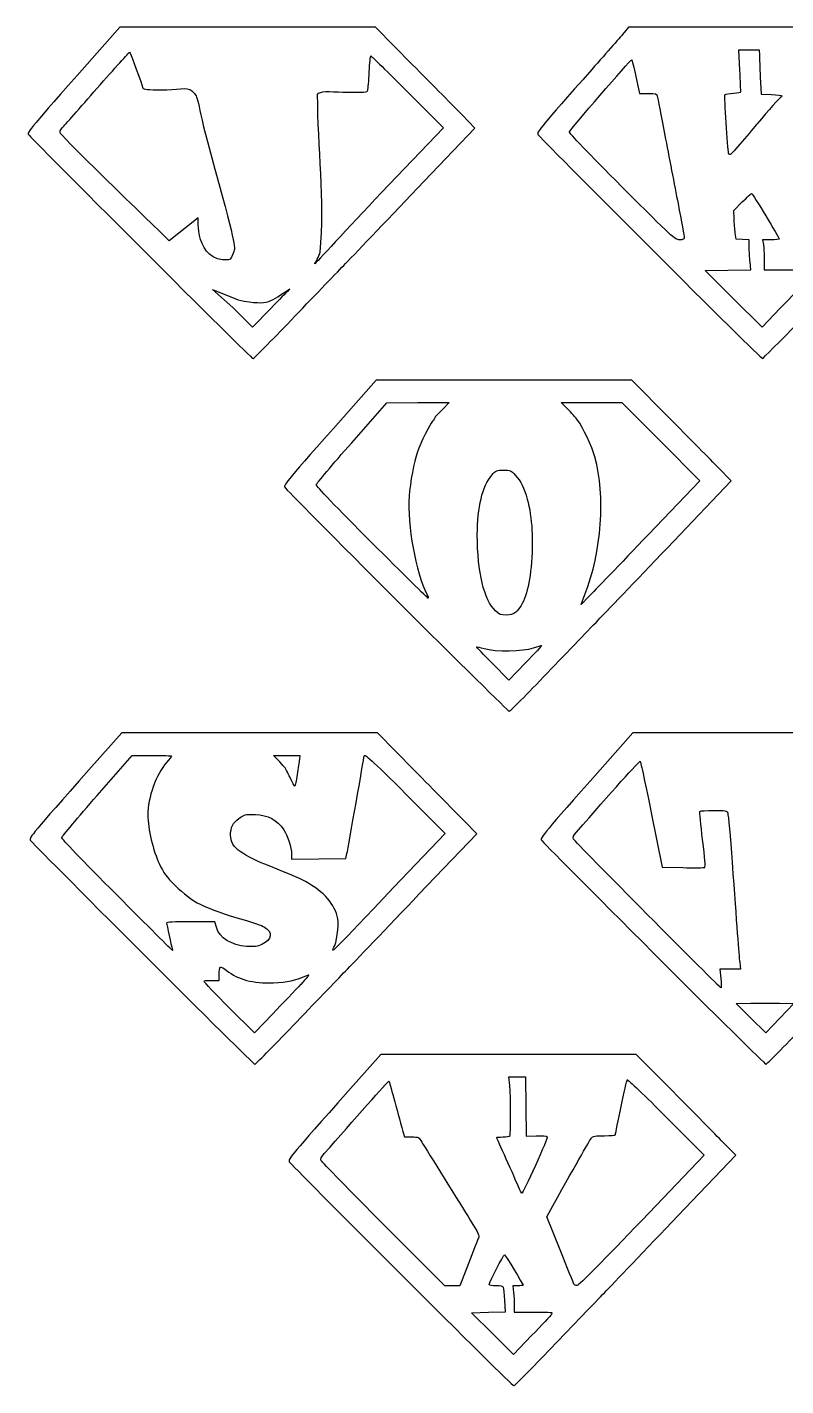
# Model space of a CAD drawing. Header units: centimetres. Extents: x -11.9 to 11.9, y -11.9 to 11.9.
# Drawn here: x -11.92 to -4.67, y -11.87 to 1.1 of the extents above; entities that cross this region are included whole.
import ezdxf

# ---------------------------------------------------------------- set-up
doc = ezdxf.new("R2010")
doc.units = ezdxf.units.CM
doc.header["$MEASUREMENT"] = 0
doc.layers.add('Layer 1', color=7, linetype='Continuous')

msp = doc.modelspace()

# ---------------------------------------------------------------- linework, layer by layer
at = {"layer": 'Layer 1'}
for points, knots in [([(-10.83245, -1.00203), (-11.41581, -0.41926), (-11.89814, 0.06663), (-11.9043, 0.07772), (-11.9043, 0.07772), (-11.91686, 0.10036), (-11.88389, 0.13984), (-11.34453, 0.74795), (-11.34453, 0.74795), (-11.34453, 0.74795), (-11.03031, 1.10222), (-11.03031, 1.10222), (-11.03031, 1.10222), (-11.03031, 1.10222), (-9.8098, 1.10222), (-9.8098, 1.10222), (-9.8098, 1.10222), (-9.8098, 1.10222), (-8.58929, 1.10222), (-8.58929, 1.10222), (-8.58929, 1.10222), (-8.58929, 1.10222), (-8.23815, 0.74703), (-8.23815, 0.74703), (-8.23815, 0.74703), (-8.04502, 0.55168), (-7.83135, 0.33498), (-7.76333, 0.26548), (-7.76333, 0.26548), (-7.76333, 0.26548), (-7.63965, 0.13911), (-7.63965, 0.13911), (-7.63965, 0.13911), (-7.63965, 0.13911), (-8.1916, -0.43893), (-8.1916, -0.43893), (-8.1916, -0.43893), (-8.49517, -0.75685), (-8.81117, -1.08694), (-8.89383, -1.17247), (-8.89383, -1.17247), (-8.97648, -1.258), (-9.20244, -1.49305), (-9.39596, -1.6948), (-9.39596, -1.6948), (-9.58947, -1.89656), (-9.75321, -2.06163), (-9.75981, -2.06163), (-9.75981, -2.06163), (-9.76641, -2.06163), (-10.24911, -1.58482), (-10.83247, -1.00204), (-10.83247, -1.00204), (-10.83247, -1.00204), (-10.83245, -1.00203), (-10.83245, -1.00203)], [0, 0, 0, 0, 0.06666667, 0.06666667, 0.06666667, 0.06666667, 0.13333333, 0.13333333, 0.13333333, 0.13333333, 0.2, 0.2, 0.2, 0.2, 0.26666667, 0.26666667, 0.26666667, 0.26666667, 0.33333333, 0.33333333, 0.33333333, 0.33333333, 0.4, 0.4, 0.4, 0.4, 0.46666667, 0.46666667, 0.46666667, 0.46666667, 0.53333333, 0.53333333, 0.53333333, 0.53333333, 0.6, 0.6, 0.6, 0.6, 0.66666667, 0.66666667, 0.66666667, 0.66666667, 0.73333333, 0.73333333, 0.73333333, 0.73333333, 0.8, 0.8, 0.8, 0.8, 0.86666667, 0.86666667, 0.86666667, 0.86666667, 1, 1, 1, 1]), ([(-5.96725, -1.00202), (-6.55061, -0.41925), (-7.03294, 0.06664), (-7.0391, 0.07773), (-7.0391, 0.07773), (-7.05149, 0.10005), (-7.01382, 0.1454), (-6.52455, 0.69732), (-6.52455, 0.69732), (-6.3766, 0.86421), (-6.23691, 1.02349), (-6.21414, 1.05128), (-6.21414, 1.05128), (-6.21414, 1.05128), (-6.17272, 1.1018), (-6.17272, 1.1018), (-6.17272, 1.1018), (-6.17272, 1.1018), (-4.9484, 1.10206), (-4.9484, 1.10206), (-4.9484, 1.10206), (-4.9484, 1.10206), (-3.72408, 1.10232), (-3.72408, 1.10232), (-3.72408, 1.10232), (-3.72408, 1.10232), (-3.37294, 0.74713), (-3.37294, 0.74713), (-3.37294, 0.74713), (-3.17981, 0.55178), (-2.96619, 0.33513), (-2.89823, 0.26569), (-2.89823, 0.26569), (-2.89823, 0.26569), (-2.77466, 0.13943), (-2.77466, 0.13943), (-2.77466, 0.13943), (-2.77466, 0.13943), (-3.39135, -0.50438), (-3.39135, -0.50438), (-3.39135, -0.50438), (-3.62123, -0.76848), (-3.88684, -1.02046), (-4.12343, -1.26844), (-4.12343, -1.26844), (-4.24652, -1.40597), (-4.884, -2.06152), (-4.89465, -2.06152), (-4.89465, -2.06152), (-4.90122, -2.06152), (-5.38389, -1.58471), (-5.96725, -1.00193), (-5.96725, -1.00193), (-5.96725, -1.00193), (-5.96725, -1.00202), (-5.96725, -1.00202)], [0, 0, 0, 0, 0.06666667, 0.06666667, 0.06666667, 0.06666667, 0.13333333, 0.13333333, 0.13333333, 0.13333333, 0.2, 0.2, 0.2, 0.2, 0.26666667, 0.26666667, 0.26666667, 0.26666667, 0.33333333, 0.33333333, 0.33333333, 0.33333333, 0.4, 0.4, 0.4, 0.4, 0.46666667, 0.46666667, 0.46666667, 0.46666667, 0.53333333, 0.53333333, 0.53333333, 0.53333333, 0.6, 0.6, 0.6, 0.6, 0.66666667, 0.66666667, 0.66666667, 0.66666667, 0.73333333, 0.73333333, 0.73333333, 0.73333333, 0.8, 0.8, 0.8, 0.8, 0.86666667, 0.86666667, 0.86666667, 0.86666667, 1, 1, 1, 1]), ([(-10.28392, -0.71657), (-10.28392, -0.71657), (-10.31668, -1.1395), (-9.99324, -1.12042), (-9.99324, -1.12042), (-9.97286, -1.11923), (-9.95553, -1.0761), (-9.94592, -1.0489), (-9.94592, -1.0489), (-9.92589, -0.99219), (-9.92371, -0.9817), (-10.16646, -0.09765), (-10.16646, -0.09765), (-10.31536, 0.44462), (-10.26627, 0.41915), (-10.34279, 0.4942), (-10.34279, 0.4942), (-10.38948, 0.54), (-10.48913, 0.50043), (-10.63534, 0.50267), (-10.63534, 0.50267), (-10.75919, 0.50458), (-10.80722, 0.50936), (-10.81085, 0.5202), (-10.81085, 0.5202), (-10.86692, 0.68728), (-10.93222, 0.86318), (-10.93821, 0.8633), (-10.93821, 0.8633), (-10.94248, 0.8633), (-11.0817, 0.70899), (-11.2476, 0.5202), (-11.2476, 0.5202), (-11.4135, 0.33141), (-11.56266, 0.16231), (-11.57907, 0.14441), (-11.57907, 0.14441), (-11.60212, 0.11927), (-11.60642, 0.10641), (-11.598, 0.08789), (-11.598, 0.08789), (-11.58158, 0.05178), (-10.55918, -0.93807), (-10.55941, -0.93758), (-10.55941, -0.93758), (-10.55941, -0.93758), (-10.28391, -0.71657), (-10.28391, -0.71657), (-10.28391, -0.71657), (-10.28391, -0.71657), (-10.28392, -0.71657), (-10.28392, -0.71657)], [0, 0, 0, 0, 0.07142857, 0.07142857, 0.07142857, 0.07142857, 0.14285714, 0.14285714, 0.14285714, 0.14285714, 0.21428571, 0.21428571, 0.21428571, 0.21428571, 0.28571429, 0.28571429, 0.28571429, 0.28571429, 0.35714286, 0.35714286, 0.35714286, 0.35714286, 0.42857143, 0.42857143, 0.42857143, 0.42857143, 0.5, 0.5, 0.5, 0.5, 0.57142857, 0.57142857, 0.57142857, 0.57142857, 0.64285714, 0.64285714, 0.64285714, 0.64285714, 0.71428571, 0.71428571, 0.71428571, 0.71428571, 0.78571429, 0.78571429, 0.78571429, 0.78571429, 0.85714286, 0.85714286, 0.85714286, 0.85714286, 1, 1, 1, 1]), ([(-8.5311, -0.47671), (-8.5311, -0.47671), (-7.93998, 0.14114), (-7.93998, 0.14114), (-7.93998, 0.14114), (-7.93998, 0.14114), (-8.28302, 0.48439), (-8.28302, 0.48439), (-8.28302, 0.48439), (-8.4717, 0.67318), (-8.62949, 0.82764), (-8.63366, 0.82764), (-8.63366, 0.82764), (-8.63784, 0.82764), (-8.64494, 0.75914), (-8.64945, 0.67542), (-8.64945, 0.67542), (-8.65396, 0.5917), (-8.66048, 0.51334), (-8.66395, 0.50129), (-8.66395, 0.50129), (-8.66984, 0.48083), (-8.68552, 0.47964), (-8.90099, 0.48334), (-8.90099, 0.48334), (-9.02789, 0.48551), (-9.12771, 0.50053), (-9.14252, 0.458), (-9.14252, 0.458), (-9.14128, -0.04647), (-9.07292, -0.54835), (-9.11754, -1.04669), (-9.11754, -1.04669), (-9.12569, -1.07723), (-9.1729, -1.15745), (-9.17067, -1.15745), (-9.17067, -1.15745), (-9.16844, -1.15745), (-8.8562, -0.8165), (-8.53109, -0.47669), (-8.53109, -0.47669), (-8.53109, -0.47669), (-8.5311, -0.47671), (-8.5311, -0.47671)], [0, 0, 0, 0, 0.08333333, 0.08333333, 0.08333333, 0.08333333, 0.16666667, 0.16666667, 0.16666667, 0.16666667, 0.25, 0.25, 0.25, 0.25, 0.33333333, 0.33333333, 0.33333333, 0.33333333, 0.41666667, 0.41666667, 0.41666667, 0.41666667, 0.5, 0.5, 0.5, 0.5, 0.58333333, 0.58333333, 0.58333333, 0.58333333, 0.66666667, 0.66666667, 0.66666667, 0.66666667, 0.75, 0.75, 0.75, 0.75, 0.83333333, 0.83333333, 0.83333333, 0.83333333, 1, 1, 1, 1]), ([(-5.64142, -0.90776), (-5.64142, -0.89696), (-5.66801, -0.75056), (-5.70051, -0.58242), (-5.70051, -0.58242), (-5.73301, -0.41429), (-5.78949, -0.12092), (-5.82602, 0.06951), (-5.82602, 0.06951), (-5.86255, 0.25994), (-5.89516, 0.42783), (-5.89849, 0.4426), (-5.89849, 0.4426), (-5.90404, 0.46726), (-5.91125, 0.46946), (-5.9864, 0.46946), (-5.9864, 0.46946), (-5.9864, 0.46946), (-6.06827, 0.46946), (-6.06827, 0.46946), (-6.06827, 0.46946), (-6.06827, 0.46946), (-6.10258, 0.63063), (-6.10258, 0.63063), (-6.10258, 0.63063), (-6.12145, 0.71928), (-6.13958, 0.79145), (-6.14286, 0.79102), (-6.14286, 0.79102), (-6.15587, 0.78933), (-6.73411, 0.12127), (-6.73799, 0.10347), (-6.73799, 0.10347), (-6.74063, 0.09135), (-6.55845, -0.09944), (-6.23674, -0.42149), (-6.23674, -0.42149), (-5.74968, -0.90905), (-5.72971, -0.92741), (-5.68638, -0.92741), (-5.68638, -0.92741), (-5.65261, -0.92741), (-5.64142, -0.92252), (-5.64142, -0.90777), (-5.64142, -0.90777), (-5.64142, -0.90777), (-5.64142, -0.90776), (-5.64142, -0.90776)], [0, 0, 0, 0, 0.07692308, 0.07692308, 0.07692308, 0.07692308, 0.15384615, 0.15384615, 0.15384615, 0.15384615, 0.23076923, 0.23076923, 0.23076923, 0.23076923, 0.30769231, 0.30769231, 0.30769231, 0.30769231, 0.38461538, 0.38461538, 0.38461538, 0.38461538, 0.46153846, 0.46153846, 0.46153846, 0.46153846, 0.53846154, 0.53846154, 0.53846154, 0.53846154, 0.61538462, 0.61538462, 0.61538462, 0.61538462, 0.69230769, 0.69230769, 0.69230769, 0.69230769, 0.76923077, 0.76923077, 0.76923077, 0.76923077, 0.84615385, 0.84615385, 0.84615385, 0.84615385, 1, 1, 1, 1]), ([(-5.08703, 0.01129), (-5.02836, 0.08015), (-4.96389, 0.15606), (-4.94376, 0.17999), (-4.94376, 0.17999), (-4.83426, 0.31014), (-4.72956, 0.42816), (-4.72049, 0.43166), (-4.72049, 0.43166), (-4.71481, 0.43386), (-4.71017, 0.44035), (-4.71017, 0.4461), (-4.71017, 0.4461), (-4.71017, 0.45185), (-4.75449, 0.45812), (-4.80867, 0.46003), (-4.80867, 0.46003), (-4.80867, 0.46003), (-4.90717, 0.4635), (-4.90717, 0.4635), (-4.90717, 0.4635), (-4.90717, 0.4635), (-4.91471, 0.62468), (-4.91471, 0.62468), (-4.91471, 0.62468), (-4.91886, 0.71333), (-4.92289, 0.80869), (-4.92366, 0.8366), (-4.92366, 0.8366), (-4.92366, 0.8366), (-4.92507, 0.88734), (-4.92507, 0.88734), (-4.92507, 0.88734), (-4.92507, 0.88734), (-5.02194, 0.88734), (-5.02194, 0.88734), (-5.02194, 0.88734), (-5.02194, 0.88734), (-5.11881, 0.88734), (-5.11881, 0.88734), (-5.11881, 0.88734), (-5.11881, 0.88734), (-5.11022, 0.69333), (-5.11022, 0.69333), (-5.11022, 0.69333), (-5.1055, 0.58662), (-5.10086, 0.49395), (-5.09991, 0.48738), (-5.09991, 0.48738), (-5.09896, 0.48081), (-5.13042, 0.4738), (-5.16982, 0.4718), (-5.16982, 0.4718), (-5.20922, 0.46979), (-5.24594, 0.4637), (-5.25142, 0.45825), (-5.25142, 0.45825), (-5.26016, 0.44957), (-5.22852, -0.0617), (-5.21684, -0.10062), (-5.21684, -0.10062), (-5.21438, -0.10883), (-5.20816, -0.11517), (-5.20303, -0.11472), (-5.20303, -0.11472), (-5.1979, -0.11427), (-5.1457, -0.05756), (-5.08703, 0.0113), (-5.08703, 0.0113), (-5.08703, 0.0113), (-5.08703, 0.01129), (-5.08703, 0.01129)], [0, 0, 0, 0, 0.05263158, 0.05263158, 0.05263158, 0.05263158, 0.10526316, 0.10526316, 0.10526316, 0.10526316, 0.15789474, 0.15789474, 0.15789474, 0.15789474, 0.21052632, 0.21052632, 0.21052632, 0.21052632, 0.26315789, 0.26315789, 0.26315789, 0.26315789, 0.31578947, 0.31578947, 0.31578947, 0.31578947, 0.36842105, 0.36842105, 0.36842105, 0.36842105, 0.42105263, 0.42105263, 0.42105263, 0.42105263, 0.47368421, 0.47368421, 0.47368421, 0.47368421, 0.52631579, 0.52631579, 0.52631579, 0.52631579, 0.57894737, 0.57894737, 0.57894737, 0.57894737, 0.63157895, 0.63157895, 0.63157895, 0.63157895, 0.68421053, 0.68421053, 0.68421053, 0.68421053, 0.73684211, 0.73684211, 0.73684211, 0.73684211, 0.78947368, 0.78947368, 0.78947368, 0.78947368, 0.84210526, 0.84210526, 0.84210526, 0.84210526, 0.89473684, 0.89473684, 0.89473684, 0.89473684, 1, 1, 1, 1]), ([(-4.4605, -1.30647), (-4.4605, -1.30647), (-4.37174, -1.21394), (-4.37174, -1.21394), (-4.37174, -1.21394), (-4.37174, -1.21394), (-4.62453, -1.21394), (-4.62453, -1.21394), (-4.62453, -1.21394), (-4.62453, -1.21394), (-4.87732, -1.21394), (-4.87732, -1.21394), (-4.87732, -1.21394), (-4.87732, -1.21394), (-4.87745, -1.11544), (-4.87745, -1.11544), (-4.87745, -1.11544), (-4.87753, -1.06127), (-4.88091, -0.9968), (-4.88498, -0.97217), (-4.88498, -0.97217), (-4.88498, -0.97217), (-4.89238, -0.9274), (-4.89238, -0.9274), (-4.89238, -0.9274), (-4.89238, -0.9274), (-4.81321, -0.9274), (-4.81321, -0.9274), (-4.81321, -0.9274), (-4.76967, -0.9274), (-4.73404, -0.92424), (-4.73404, -0.92039), (-4.73404, -0.92039), (-4.73404, -0.90818), (-4.99029, -0.48566), (-4.99769, -0.48566), (-4.99769, -0.48566), (-5.00158, -0.48566), (-5.04158, -0.52192), (-5.08658, -0.56625), (-5.08658, -0.56625), (-5.08658, -0.56625), (-5.1684, -0.64684), (-5.1684, -0.64684), (-5.1684, -0.64684), (-5.1684, -0.64684), (-5.1654, -0.72553), (-5.1654, -0.72553), (-5.1654, -0.72553), (-5.16375, -0.76881), (-5.15865, -0.8306), (-5.15407, -0.86283), (-5.15407, -0.86283), (-5.15407, -0.86283), (-5.14574, -0.92144), (-5.14574, -0.92144), (-5.14574, -0.92144), (-5.14574, -0.92144), (-5.08316, -0.92505), (-5.08316, -0.92505), (-5.08316, -0.92505), (-5.08316, -0.92505), (-5.02058, -0.92866), (-5.02058, -0.92866), (-5.02058, -0.92866), (-5.02058, -0.92866), (-5.02058, -0.99792), (-5.02058, -0.99792), (-5.02058, -0.99792), (-5.02058, -1.03601), (-5.01714, -1.10008), (-5.01294, -1.14029), (-5.01294, -1.14029), (-5.01294, -1.14029), (-5.0053, -1.2134), (-5.0053, -1.2134), (-5.0053, -1.2134), (-5.0053, -1.2134), (-5.22385, -1.21666), (-5.22385, -1.21666), (-5.22385, -1.21666), (-5.22385, -1.21666), (-5.4424, -1.21992), (-5.4424, -1.21992), (-5.4424, -1.21992), (-5.4424, -1.21992), (-5.17014, -1.49095), (-5.17014, -1.49095), (-5.17014, -1.49095), (-5.17014, -1.49095), (-4.89788, -1.76198), (-4.89788, -1.76198), (-4.89788, -1.76198), (-4.89788, -1.76198), (-4.72357, -1.58049), (-4.72357, -1.58049), (-4.72357, -1.58049), (-4.6277, -1.48067), (-4.50932, -1.35736), (-4.4605, -1.30647)], [0, 0, 0, 0, 0.03846154, 0.03846154, 0.03846154, 0.03846154, 0.07692308, 0.07692308, 0.07692308, 0.07692308, 0.11538462, 0.11538462, 0.11538462, 0.11538462, 0.15384615, 0.15384615, 0.15384615, 0.15384615, 0.19230769, 0.19230769, 0.19230769, 0.19230769, 0.23076923, 0.23076923, 0.23076923, 0.23076923, 0.26923077, 0.26923077, 0.26923077, 0.26923077, 0.30769231, 0.30769231, 0.30769231, 0.30769231, 0.34615385, 0.34615385, 0.34615385, 0.34615385, 0.38461538, 0.38461538, 0.38461538, 0.38461538, 0.42307692, 0.42307692, 0.42307692, 0.42307692, 0.46153846, 0.46153846, 0.46153846, 0.46153846, 0.5, 0.5, 0.5, 0.5, 0.53846154, 0.53846154, 0.53846154, 0.53846154, 0.57692308, 0.57692308, 0.57692308, 0.57692308, 0.61538462, 0.61538462, 0.61538462, 0.61538462, 0.65384615, 0.65384615, 0.65384615, 0.65384615, 0.69230769, 0.69230769, 0.69230769, 0.69230769, 0.73076923, 0.73076923, 0.73076923, 0.73076923, 0.76923077, 0.76923077, 0.76923077, 0.76923077, 0.80769231, 0.80769231, 0.80769231, 0.80769231, 0.84615385, 0.84615385, 0.84615385, 0.84615385, 0.88461538, 0.88461538, 0.88461538, 0.88461538, 0.92307692, 0.92307692, 0.92307692, 0.92307692, 1, 1, 1, 1]), ([(-9.41908, -1.40649), (-9.41908, -1.40649), (-9.40668, -1.39567), (-9.40668, -1.39567), (-9.40668, -1.39567), (-9.60455, -1.51341), (-9.58568, -1.56332), (-9.90024, -1.50183), (-9.90024, -1.50183), (-9.90024, -1.50183), (-10.1463, -1.40187), (-10.1463, -1.40187), (-10.1463, -1.40187), (-10.1463, -1.40187), (-9.95105, -1.57458), (-9.95105, -1.57458), (-9.95105, -1.57458), (-9.95105, -1.57458), (-9.7632, -1.7621), (-9.7632, -1.7621), (-9.7632, -1.7621), (-9.7632, -1.7621), (-9.59416, -1.58652), (-9.59416, -1.58652), (-9.59416, -1.58652), (-9.50119, -1.48996), (-9.45048, -1.44053), (-9.4191, -1.4065), (-9.4191, -1.4065), (-9.4191, -1.4065), (-9.41908, -1.40649), (-9.41908, -1.40649)], [0, 0, 0, 0, 0.11111111, 0.11111111, 0.11111111, 0.11111111, 0.22222222, 0.22222222, 0.22222222, 0.22222222, 0.33333333, 0.33333333, 0.33333333, 0.33333333, 0.44444444, 0.44444444, 0.44444444, 0.44444444, 0.55555556, 0.55555556, 0.55555556, 0.55555556, 0.66666667, 0.66666667, 0.66666667, 0.66666667, 0.77777778, 0.77777778, 0.77777778, 0.77777778, 1, 1, 1, 1]), ([(-8.38495, -4.37053), (-8.96831, -3.78776), (-9.45064, -3.30187), (-9.4568, -3.29078), (-9.4568, -3.29078), (-9.46936, -3.26814), (-9.43639, -3.22866), (-8.89703, -2.62055), (-8.89703, -2.62055), (-8.89703, -2.62055), (-8.58281, -2.26628), (-8.58281, -2.26628), (-8.58281, -2.26628), (-8.58281, -2.26628), (-7.3623, -2.26628), (-7.3623, -2.26628), (-7.3623, -2.26628), (-7.3623, -2.26628), (-6.14179, -2.26628), (-6.14179, -2.26628), (-6.14179, -2.26628), (-6.14179, -2.26628), (-5.79065, -2.62147), (-5.79065, -2.62147), (-5.79065, -2.62147), (-5.59752, -2.81682), (-5.38385, -3.03352), (-5.31583, -3.10302), (-5.31583, -3.10302), (-5.31583, -3.10302), (-5.19215, -3.22939), (-5.19215, -3.22939), (-5.19215, -3.22939), (-5.19215, -3.22939), (-5.7441, -3.80743), (-5.7441, -3.80743), (-5.7441, -3.80743), (-6.04767, -4.12535), (-6.36367, -4.45544), (-6.44633, -4.54097), (-6.44633, -4.54097), (-6.52898, -4.6265), (-6.75494, -4.86155), (-6.94846, -5.0633), (-6.94846, -5.0633), (-7.14197, -5.26506), (-7.30571, -5.43013), (-7.31231, -5.43013), (-7.31231, -5.43013), (-7.31891, -5.43013), (-7.80161, -4.95331), (-8.38497, -4.37054), (-8.38497, -4.37054), (-8.38497, -4.37054), (-8.38495, -4.37053), (-8.38495, -4.37053)], [0, 0, 0, 0, 0.06666667, 0.06666667, 0.06666667, 0.06666667, 0.13333333, 0.13333333, 0.13333333, 0.13333333, 0.2, 0.2, 0.2, 0.2, 0.26666667, 0.26666667, 0.26666667, 0.26666667, 0.33333333, 0.33333333, 0.33333333, 0.33333333, 0.4, 0.4, 0.4, 0.4, 0.46666667, 0.46666667, 0.46666667, 0.46666667, 0.53333333, 0.53333333, 0.53333333, 0.53333333, 0.6, 0.6, 0.6, 0.6, 0.66666667, 0.66666667, 0.66666667, 0.66666667, 0.73333333, 0.73333333, 0.73333333, 0.73333333, 0.8, 0.8, 0.8, 0.8, 0.86666667, 0.86666667, 0.86666667, 0.86666667, 1, 1, 1, 1]), ([(-8.09871, -4.31195), (-8.20563, -4.10423), (-8.28808, -3.65015), (-8.26855, -3.37661), (-8.26855, -3.37661), (-8.25869, -3.23846), (-8.22341, -3.04942), (-8.18946, -2.95277), (-8.18946, -2.95277), (-8.15775, -2.8625), (-8.0722, -2.68987), (-8.04439, -2.66001), (-8.04439, -2.66001), (-8.0328, -2.64756), (-8.02331, -2.63223), (-8.02331, -2.62594), (-8.02331, -2.62594), (-8.02331, -2.61965), (-8.01928, -2.61259), (-8.01436, -2.61027), (-8.01436, -2.61027), (-8.00944, -2.60794), (-7.97874, -2.57795), (-7.94616, -2.54361), (-7.94616, -2.54361), (-7.94616, -2.54361), (-7.88691, -2.48118), (-7.88691, -2.48118), (-7.88691, -2.48118), (-7.88691, -2.48118), (-8.18494, -2.48205), (-8.18494, -2.48205), (-8.18494, -2.48205), (-8.18494, -2.48205), (-8.48297, -2.48292), (-8.48297, -2.48292), (-8.48297, -2.48292), (-8.48297, -2.48292), (-8.81726, -2.8645), (-8.81726, -2.8645), (-8.81726, -2.8645), (-9.00112, -3.07437), (-9.15342, -3.25465), (-9.1557, -3.26511), (-9.1557, -3.26511), (-9.15834, -3.27723), (-8.96564, -3.47853), (-8.625, -3.81948), (-8.625, -3.81948), (-8.33083, -4.11392), (-8.08815, -4.35282), (-8.0857, -4.35037), (-8.0857, -4.35037), (-8.08325, -4.34791), (-8.08911, -4.33064), (-8.09872, -4.31198), (-8.09872, -4.31198), (-8.09872, -4.31198), (-8.09871, -4.31195), (-8.09871, -4.31195)], [0, 0, 0, 0, 0.0625, 0.0625, 0.0625, 0.0625, 0.125, 0.125, 0.125, 0.125, 0.1875, 0.1875, 0.1875, 0.1875, 0.25, 0.25, 0.25, 0.25, 0.3125, 0.3125, 0.3125, 0.3125, 0.375, 0.375, 0.375, 0.375, 0.4375, 0.4375, 0.4375, 0.4375, 0.5, 0.5, 0.5, 0.5, 0.5625, 0.5625, 0.5625, 0.5625, 0.625, 0.625, 0.625, 0.625, 0.6875, 0.6875, 0.6875, 0.6875, 0.75, 0.75, 0.75, 0.75, 0.8125, 0.8125, 0.8125, 0.8125, 0.875, 0.875, 0.875, 0.875, 1, 1, 1, 1]), ([(-5.98274, -3.74075), (-5.98274, -3.74075), (-5.49278, -3.22737), (-5.49278, -3.22737), (-5.49278, -3.22737), (-5.49278, -3.22737), (-5.86553, -2.85428), (-5.86553, -2.85428), (-5.86553, -2.85428), (-5.86553, -2.85428), (-6.23828, -2.48119), (-6.23828, -2.48119), (-6.23828, -2.48119), (-6.23828, -2.48119), (-6.52762, -2.48119), (-6.52762, -2.48119), (-6.52762, -2.48119), (-6.52762, -2.48119), (-6.81696, -2.48119), (-6.81696, -2.48119), (-6.81696, -2.48119), (-6.81696, -2.48119), (-6.75393, -2.54387), (-6.75393, -2.54387), (-6.75393, -2.54387), (-6.71926, -2.57835), (-6.67675, -2.6254), (-6.65946, -2.64843), (-6.65946, -2.64843), (-6.60917, -2.71543), (-6.52094, -2.90365), (-6.4943, -3.00077), (-6.4943, -3.00077), (-6.39111, -3.37689), (-6.42915, -3.90183), (-6.58952, -4.31484), (-6.58952, -4.31484), (-6.58952, -4.31484), (-6.62592, -4.40859), (-6.62592, -4.40859), (-6.62592, -4.40859), (-6.62592, -4.40859), (-6.54932, -4.33136), (-6.54932, -4.33136), (-6.54932, -4.33136), (-6.50719, -4.28888), (-6.25223, -4.02311), (-5.98275, -3.74075), (-5.98275, -3.74075), (-5.98275, -3.74075), (-5.98274, -3.74075), (-5.98274, -3.74075)], [0, 0, 0, 0, 0.07142857, 0.07142857, 0.07142857, 0.07142857, 0.14285714, 0.14285714, 0.14285714, 0.14285714, 0.21428571, 0.21428571, 0.21428571, 0.21428571, 0.28571429, 0.28571429, 0.28571429, 0.28571429, 0.35714286, 0.35714286, 0.35714286, 0.35714286, 0.42857143, 0.42857143, 0.42857143, 0.42857143, 0.5, 0.5, 0.5, 0.5, 0.57142857, 0.57142857, 0.57142857, 0.57142857, 0.64285714, 0.64285714, 0.64285714, 0.64285714, 0.71428571, 0.71428571, 0.71428571, 0.71428571, 0.78571429, 0.78571429, 0.78571429, 0.78571429, 0.85714286, 0.85714286, 0.85714286, 0.85714286, 1, 1, 1, 1]), ([(-7.25065, -4.48198), (-7.17562, -4.41885), (-7.12592, -4.27249), (-7.10465, -4.05207), (-7.10465, -4.05207), (-7.08045, -3.80125), (-7.09269, -3.57916), (-7.14045, -3.40259), (-7.14045, -3.40259), (-7.16962, -3.29476), (-7.19982, -3.23434), (-7.25514, -3.1731), (-7.25514, -3.1731), (-7.2955, -3.12842), (-7.30153, -3.12588), (-7.36711, -3.12588), (-7.36711, -3.12588), (-7.4335, -3.12588), (-7.43819, -3.12794), (-7.47837, -3.17489), (-7.47837, -3.17489), (-7.56948, -3.28133), (-7.61743, -3.47825), (-7.61727, -3.74529), (-7.61727, -3.74529), (-7.61706, -4.10272), (-7.55386, -4.36642), (-7.44346, -4.47054), (-7.44346, -4.47054), (-7.40706, -4.50487), (-7.39222, -4.51081), (-7.34283, -4.51081), (-7.34283, -4.51081), (-7.299, -4.51081), (-7.27656, -4.50379), (-7.25063, -4.48198), (-7.25063, -4.48198), (-7.25063, -4.48198), (-7.25065, -4.48198), (-7.25065, -4.48198)], [0, 0, 0, 0, 0.09090909, 0.09090909, 0.09090909, 0.09090909, 0.18181818, 0.18181818, 0.18181818, 0.18181818, 0.27272727, 0.27272727, 0.27272727, 0.27272727, 0.36363636, 0.36363636, 0.36363636, 0.36363636, 0.45454545, 0.45454545, 0.45454545, 0.45454545, 0.54545455, 0.54545455, 0.54545455, 0.54545455, 0.63636364, 0.63636364, 0.63636364, 0.63636364, 0.72727273, 0.72727273, 0.72727273, 0.72727273, 0.81818182, 0.81818182, 0.81818182, 0.81818182, 1, 1, 1, 1]), ([(-7.00135, -4.80082), (-7.00256, -4.79944), (-7.03823, -4.8098), (-7.08063, -4.82383), (-7.08063, -4.82383), (-7.18277, -4.85764), (-7.44225, -4.86126), (-7.5512, -4.8304), (-7.5512, -4.8304), (-7.59032, -4.81932), (-7.62372, -4.81165), (-7.62542, -4.81335), (-7.62542, -4.81335), (-7.62712, -4.81504), (-7.55808, -4.88716), (-7.47198, -4.97359), (-7.47198, -4.97359), (-7.47198, -4.97359), (-7.31545, -5.13073), (-7.31545, -5.13073), (-7.31545, -5.13073), (-7.31545, -5.13073), (-7.1573, -4.96702), (-7.1573, -4.96702), (-7.1573, -4.96702), (-7.07032, -4.87698), (-7.00014, -4.80219), (-7.00134, -4.80081), (-7.00134, -4.80081), (-7.00134, -4.80081), (-7.00135, -4.80082), (-7.00135, -4.80082)], [0, 0, 0, 0, 0.11111111, 0.11111111, 0.11111111, 0.11111111, 0.22222222, 0.22222222, 0.22222222, 0.22222222, 0.33333333, 0.33333333, 0.33333333, 0.33333333, 0.44444444, 0.44444444, 0.44444444, 0.44444444, 0.55555556, 0.55555556, 0.55555556, 0.55555556, 0.66666667, 0.66666667, 0.66666667, 0.66666667, 0.77777778, 0.77777778, 0.77777778, 0.77777778, 1, 1, 1, 1]), ([(-10.81539, -7.73905), (-11.39875, -7.15628), (-11.88108, -6.67039), (-11.88724, -6.6593), (-11.88724, -6.6593), (-11.8998, -6.63666), (-11.86683, -6.59718), (-11.32747, -5.98907), (-11.32747, -5.98907), (-11.32747, -5.98907), (-11.01325, -5.6348), (-11.01325, -5.6348), (-11.01325, -5.6348), (-11.01325, -5.6348), (-9.79274, -5.6348), (-9.79274, -5.6348), (-9.79274, -5.6348), (-9.79274, -5.6348), (-8.57223, -5.6348), (-8.57223, -5.6348), (-8.57223, -5.6348), (-8.57223, -5.6348), (-8.22109, -5.98999), (-8.22109, -5.98999), (-8.22109, -5.98999), (-8.02796, -6.18534), (-7.81429, -6.40204), (-7.74627, -6.47154), (-7.74627, -6.47154), (-7.74627, -6.47154), (-7.62259, -6.59791), (-7.62259, -6.59791), (-7.62259, -6.59791), (-7.62259, -6.59791), (-8.17454, -7.17595), (-8.17454, -7.17595), (-8.17454, -7.17595), (-8.47811, -7.49387), (-8.79411, -7.82396), (-8.87677, -7.90949), (-8.87677, -7.90949), (-8.95943, -7.99502), (-9.18538, -8.23007), (-9.3789, -8.43182), (-9.3789, -8.43182), (-9.57241, -8.63358), (-9.73615, -8.79865), (-9.74275, -8.79865), (-9.74275, -8.79865), (-9.74935, -8.79865), (-10.23205, -8.32184), (-10.81541, -7.73906), (-10.81541, -7.73906), (-10.81541, -7.73906), (-10.81539, -7.73905), (-10.81539, -7.73905)], [0, 0, 0, 0, 0.06666667, 0.06666667, 0.06666667, 0.06666667, 0.13333333, 0.13333333, 0.13333333, 0.13333333, 0.2, 0.2, 0.2, 0.2, 0.26666667, 0.26666667, 0.26666667, 0.26666667, 0.33333333, 0.33333333, 0.33333333, 0.33333333, 0.4, 0.4, 0.4, 0.4, 0.46666667, 0.46666667, 0.46666667, 0.46666667, 0.53333333, 0.53333333, 0.53333333, 0.53333333, 0.6, 0.6, 0.6, 0.6, 0.66666667, 0.66666667, 0.66666667, 0.66666667, 0.73333333, 0.73333333, 0.73333333, 0.73333333, 0.8, 0.8, 0.8, 0.8, 0.86666667, 0.86666667, 0.86666667, 0.86666667, 1, 1, 1, 1]), ([(-5.93319, -7.73905), (-6.51655, -7.15628), (-6.99888, -6.67039), (-7.00504, -6.6593), (-7.00504, -6.6593), (-7.0176, -6.63666), (-6.98463, -6.59718), (-6.44527, -5.98907), (-6.44527, -5.98907), (-6.44527, -5.98907), (-6.13105, -5.6348), (-6.13105, -5.6348), (-6.13105, -5.6348), (-6.13105, -5.6348), (-4.91054, -5.6348), (-4.91054, -5.6348), (-4.91054, -5.6348), (-4.91054, -5.6348), (-3.69003, -5.6348), (-3.69003, -5.6348), (-3.69003, -5.6348), (-3.69003, -5.6348), (-3.33889, -5.98999), (-3.33889, -5.98999), (-3.33889, -5.98999), (-3.14576, -6.18534), (-2.93209, -6.40204), (-2.86407, -6.47154), (-2.86407, -6.47154), (-2.86407, -6.47154), (-2.74039, -6.59791), (-2.74039, -6.59791), (-2.74039, -6.59791), (-2.74039, -6.59791), (-3.29234, -7.17595), (-3.29234, -7.17595), (-3.29234, -7.17595), (-3.59591, -7.49387), (-3.91191, -7.82396), (-3.99457, -7.90949), (-3.99457, -7.90949), (-4.07722, -7.99502), (-4.30318, -8.23007), (-4.4967, -8.43182), (-4.4967, -8.43182), (-4.69021, -8.63358), (-4.85395, -8.79865), (-4.86055, -8.79865), (-4.86055, -8.79865), (-4.86715, -8.79865), (-5.34985, -8.32184), (-5.93321, -7.73906), (-5.93321, -7.73906), (-5.93321, -7.73906), (-5.93319, -7.73905), (-5.93319, -7.73905)], [0, 0, 0, 0, 0.06666667, 0.06666667, 0.06666667, 0.06666667, 0.13333333, 0.13333333, 0.13333333, 0.13333333, 0.2, 0.2, 0.2, 0.2, 0.26666667, 0.26666667, 0.26666667, 0.26666667, 0.33333333, 0.33333333, 0.33333333, 0.33333333, 0.4, 0.4, 0.4, 0.4, 0.46666667, 0.46666667, 0.46666667, 0.46666667, 0.53333333, 0.53333333, 0.53333333, 0.53333333, 0.6, 0.6, 0.6, 0.6, 0.66666667, 0.66666667, 0.66666667, 0.66666667, 0.73333333, 0.73333333, 0.73333333, 0.73333333, 0.8, 0.8, 0.8, 0.8, 0.86666667, 0.86666667, 0.86666667, 0.86666667, 1, 1, 1, 1]), ([(-8.41322, -7.10926), (-8.41322, -7.10926), (-7.92323, -6.59589), (-7.92323, -6.59589), (-7.92323, -6.59589), (-7.92323, -6.59589), (-8.29598, -6.22279), (-8.29598, -6.22279), (-8.29598, -6.22279), (-8.62878, -5.88969), (-8.69872, -5.82649), (-8.69872, -5.85891), (-8.69872, -5.85891), (-8.69872, -5.87065), (-8.84951, -6.72305), (-8.86289, -6.78691), (-8.86289, -6.78691), (-8.86289, -6.78691), (-8.87289, -6.83466), (-8.87289, -6.83466), (-8.87289, -6.83466), (-8.87289, -6.83466), (-9.13204, -6.83788), (-9.13204, -6.83788), (-9.13204, -6.83788), (-9.13204, -6.83788), (-9.39119, -6.8411), (-9.39119, -6.8411), (-9.39119, -6.8411), (-9.39119, -6.8411), (-9.39119, -6.79273), (-9.39119, -6.79273), (-9.39119, -6.79273), (-9.39119, -6.73454), (-9.4312, -6.61072), (-9.46622, -6.56054), (-9.46622, -6.56054), (-9.53285, -6.46506), (-9.61554, -6.42045), (-9.73742, -6.41424), (-9.73742, -6.41424), (-9.81435, -6.41032), (-9.83353, -6.41353), (-9.8736, -6.43711), (-9.8736, -6.43711), (-9.93791, -6.47495), (-9.96661, -6.51814), (-9.97323, -6.58704), (-9.97323, -6.58704), (-9.9799, -6.65642), (-9.96042, -6.70117), (-9.90076, -6.75356), (-9.90076, -6.75356), (-9.866, -6.78408), (-9.72916, -6.85736), (-9.64788, -6.88899), (-9.64788, -6.88899), (-9.49495, -6.94849), (-9.30278, -7.02989), (-9.25986, -7.05335), (-9.25986, -7.05335), (-9.08162, -7.15076), (-8.97661, -7.27184), (-8.9496, -7.41109), (-8.9496, -7.41109), (-8.93821, -7.46981), (-8.96378, -7.65827), (-8.98632, -7.68174), (-8.98632, -7.68174), (-8.99231, -7.68798), (-8.99721, -7.69864), (-8.99721, -7.70544), (-8.99721, -7.70544), (-8.99721, -7.72111), (-8.99788, -7.7218), (-8.41324, -7.10926), (-8.41324, -7.10926), (-8.41324, -7.10926), (-8.41322, -7.10926), (-8.41322, -7.10926)], [0, 0, 0, 0, 0.04761905, 0.04761905, 0.04761905, 0.04761905, 0.0952381, 0.0952381, 0.0952381, 0.0952381, 0.14285714, 0.14285714, 0.14285714, 0.14285714, 0.19047619, 0.19047619, 0.19047619, 0.19047619, 0.23809524, 0.23809524, 0.23809524, 0.23809524, 0.28571429, 0.28571429, 0.28571429, 0.28571429, 0.33333333, 0.33333333, 0.33333333, 0.33333333, 0.38095238, 0.38095238, 0.38095238, 0.38095238, 0.42857143, 0.42857143, 0.42857143, 0.42857143, 0.47619048, 0.47619048, 0.47619048, 0.47619048, 0.52380952, 0.52380952, 0.52380952, 0.52380952, 0.57142857, 0.57142857, 0.57142857, 0.57142857, 0.61904762, 0.61904762, 0.61904762, 0.61904762, 0.66666667, 0.66666667, 0.66666667, 0.66666667, 0.71428571, 0.71428571, 0.71428571, 0.71428571, 0.76190476, 0.76190476, 0.76190476, 0.76190476, 0.80952381, 0.80952381, 0.80952381, 0.80952381, 0.85714286, 0.85714286, 0.85714286, 0.85714286, 0.9047619, 0.9047619, 0.9047619, 0.9047619, 1, 1, 1, 1]), ([(-10.53091, -7.69726), (-10.54023, -7.66813), (-10.58508, -7.46426), (-10.58508, -7.45103), (-10.58508, -7.45103), (-10.58508, -7.44153), (-10.51759, -7.43758), (-10.35488, -7.43758), (-10.35488, -7.43758), (-10.35488, -7.43758), (-10.12468, -7.43758), (-10.12468, -7.43758), (-10.12468, -7.43758), (-10.12468, -7.43758), (-10.10926, -7.48981), (-10.10926, -7.48981), (-10.10926, -7.48981), (-10.07898, -7.59235), (-9.96778, -7.66316), (-9.82123, -7.67321), (-9.82123, -7.67321), (-9.74571, -7.67839), (-9.72033, -7.67519), (-9.67406, -7.65473), (-9.67406, -7.65473), (-9.57895, -7.61266), (-9.56792, -7.535), (-9.65048, -7.48872), (-9.65048, -7.48872), (-9.67531, -7.4748), (-9.76279, -7.44393), (-9.84487, -7.42013), (-9.84487, -7.42013), (-10.22787, -7.30904), (-10.34152, -7.25238), (-10.50289, -7.09205), (-10.50289, -7.09205), (-10.58736, -7.00813), (-10.61435, -6.97172), (-10.65393, -6.88838), (-10.65393, -6.88838), (-10.71295, -6.76408), (-10.76418, -6.54655), (-10.76418, -6.42024), (-10.76418, -6.42024), (-10.76418, -6.25129), (-10.6866, -6.03349), (-10.5855, -5.91864), (-10.5855, -5.91864), (-10.55901, -5.88855), (-10.53734, -5.86072), (-10.53734, -5.8568), (-10.53734, -5.8568), (-10.53734, -5.85288), (-10.62196, -5.85006), (-10.72538, -5.85053), (-10.72538, -5.85053), (-10.72538, -5.85053), (-10.91342, -5.8514), (-10.91342, -5.8514), (-10.91342, -5.8514), (-10.91342, -5.8514), (-11.24771, -6.23298), (-11.24771, -6.23298), (-11.24771, -6.23298), (-11.43157, -6.44285), (-11.58387, -6.62313), (-11.58615, -6.63359), (-11.58615, -6.63359), (-11.58879, -6.64571), (-11.398, -6.8451), (-11.06101, -7.1824), (-11.06101, -7.1824), (-10.7699, -7.47378), (-10.53047, -7.71218), (-10.52893, -7.71218), (-10.52893, -7.71218), (-10.5274, -7.71218), (-10.52829, -7.70546), (-10.53091, -7.69726)], [0, 0, 0, 0, 0.04761905, 0.04761905, 0.04761905, 0.04761905, 0.0952381, 0.0952381, 0.0952381, 0.0952381, 0.14285714, 0.14285714, 0.14285714, 0.14285714, 0.19047619, 0.19047619, 0.19047619, 0.19047619, 0.23809524, 0.23809524, 0.23809524, 0.23809524, 0.28571429, 0.28571429, 0.28571429, 0.28571429, 0.33333333, 0.33333333, 0.33333333, 0.33333333, 0.38095238, 0.38095238, 0.38095238, 0.38095238, 0.42857143, 0.42857143, 0.42857143, 0.42857143, 0.47619048, 0.47619048, 0.47619048, 0.47619048, 0.52380952, 0.52380952, 0.52380952, 0.52380952, 0.57142857, 0.57142857, 0.57142857, 0.57142857, 0.61904762, 0.61904762, 0.61904762, 0.61904762, 0.66666667, 0.66666667, 0.66666667, 0.66666667, 0.71428571, 0.71428571, 0.71428571, 0.71428571, 0.76190476, 0.76190476, 0.76190476, 0.76190476, 0.80952381, 0.80952381, 0.80952381, 0.80952381, 0.85714286, 0.85714286, 0.85714286, 0.85714286, 0.9047619, 0.9047619, 0.9047619, 0.9047619, 1, 1, 1, 1]), ([(-9.33813, -6.03373), (-9.32868, -5.97519), (-9.31888, -5.90984), (-9.31634, -5.88849), (-9.31634, -5.88849), (-9.31634, -5.88849), (-9.31174, -5.84969), (-9.31174, -5.84969), (-9.31174, -5.84969), (-9.31174, -5.84969), (-9.43737, -5.84969), (-9.43737, -5.84969), (-9.43737, -5.84969), (-9.43737, -5.84969), (-9.563, -5.84969), (-9.563, -5.84969), (-9.563, -5.84969), (-9.563, -5.84969), (-9.52186, -5.89375), (-9.52186, -5.89375), (-9.52186, -5.89375), (-9.49923, -5.91798), (-9.47315, -5.94608), (-9.4639, -5.95619), (-9.4639, -5.95619), (-9.45465, -5.9663), (-9.42844, -6.01383), (-9.40565, -6.06182), (-9.40565, -6.06182), (-9.38286, -6.1098), (-9.36221, -6.14706), (-9.35976, -6.14461), (-9.35976, -6.14461), (-9.35731, -6.14215), (-9.34757, -6.09226), (-9.33812, -6.03372), (-9.33812, -6.03372), (-9.33812, -6.03372), (-9.33813, -6.03373), (-9.33813, -6.03373)], [0, 0, 0, 0, 0.09090909, 0.09090909, 0.09090909, 0.09090909, 0.18181818, 0.18181818, 0.18181818, 0.18181818, 0.27272727, 0.27272727, 0.27272727, 0.27272727, 0.36363636, 0.36363636, 0.36363636, 0.36363636, 0.45454545, 0.45454545, 0.45454545, 0.45454545, 0.54545455, 0.54545455, 0.54545455, 0.54545455, 0.63636364, 0.63636364, 0.63636364, 0.63636364, 0.72727273, 0.72727273, 0.72727273, 0.72727273, 0.81818182, 0.81818182, 0.81818182, 0.81818182, 1, 1, 1, 1]), ([(-5.29212, -7.98081), (-5.29212, -7.98081), (-5.30023, -7.89127), (-5.30023, -7.89127), (-5.30023, -7.89127), (-5.30023, -7.89127), (-5.20221, -7.89127), (-5.20221, -7.89127), (-5.20221, -7.89127), (-5.20221, -7.89127), (-5.10419, -7.89127), (-5.10419, -7.89127), (-5.10419, -7.89127), (-5.10419, -7.89127), (-5.11114, -7.82859), (-5.11114, -7.82859), (-5.11114, -7.82859), (-5.11939, -7.75414), (-5.14083, -7.47223), (-5.18398, -6.87048), (-5.18398, -6.87048), (-5.2014, -6.62752), (-5.2204, -6.41665), (-5.22619, -6.40187), (-5.22619, -6.40187), (-5.23618, -6.3764), (-5.24318, -6.37501), (-5.36164, -6.37501), (-5.36164, -6.37501), (-5.43034, -6.37501), (-5.48909, -6.37911), (-5.49218, -6.38413), (-5.49218, -6.38413), (-5.49528, -6.38914), (-5.48309, -6.51055), (-5.46509, -6.65392), (-5.46509, -6.65392), (-5.44186, -6.83899), (-5.43623, -6.91608), (-5.4457, -6.91971), (-5.4457, -6.91971), (-5.45303, -6.92252), (-5.54741, -6.92334), (-5.65544, -6.92154), (-5.65544, -6.92154), (-5.65544, -6.92154), (-5.85186, -6.91825), (-5.85186, -6.91825), (-5.85186, -6.91825), (-5.85186, -6.91825), (-5.95349, -6.41479), (-5.95349, -6.41479), (-5.95349, -6.41479), (-6.00939, -6.13789), (-6.05816, -5.90829), (-6.06187, -5.90459), (-6.06187, -5.90459), (-6.06722, -5.89924), (-6.34367, -6.20711), (-6.66962, -6.58142), (-6.66962, -6.58142), (-6.70021, -6.61655), (-6.70663, -6.6318), (-6.69841, -6.64978), (-6.69841, -6.64978), (-6.68882, -6.67075), (-5.29999, -8.07036), (-5.28877, -8.07036), (-5.28877, -8.07036), (-5.28615, -8.07036), (-5.28765, -8.03007), (-5.29211, -7.98082), (-5.29211, -7.98082), (-5.29211, -7.98082), (-5.29212, -7.98081), (-5.29212, -7.98081)], [0, 0, 0, 0, 0.05, 0.05, 0.05, 0.05, 0.1, 0.1, 0.1, 0.1, 0.15, 0.15, 0.15, 0.15, 0.2, 0.2, 0.2, 0.2, 0.25, 0.25, 0.25, 0.25, 0.3, 0.3, 0.3, 0.3, 0.35, 0.35, 0.35, 0.35, 0.4, 0.4, 0.4, 0.4, 0.45, 0.45, 0.45, 0.45, 0.5, 0.5, 0.5, 0.5, 0.55, 0.55, 0.55, 0.55, 0.6, 0.6, 0.6, 0.6, 0.65, 0.65, 0.65, 0.65, 0.7, 0.7, 0.7, 0.7, 0.75, 0.75, 0.75, 0.75, 0.8, 0.8, 0.8, 0.8, 0.85, 0.85, 0.85, 0.85, 0.9, 0.9, 0.9, 0.9, 1, 1, 1, 1]), ([(-9.3018, -8.03565), (-9.24918, -7.98044), (-9.21687, -7.93969), (-9.23, -7.94508), (-9.23, -7.94508), (-9.36624, -8.00098), (-9.42711, -8.01469), (-9.56296, -8.02005), (-9.56296, -8.02005), (-9.76296, -8.02795), (-9.89953, -7.99228), (-10.01279, -7.90259), (-10.01279, -7.90259), (-10.0384, -7.88231), (-10.06481, -7.8691), (-10.0715, -7.87323), (-10.0715, -7.87323), (-10.07818, -7.87736), (-10.08365, -7.90729), (-10.08365, -7.93973), (-10.08365, -7.93973), (-10.08365, -7.93973), (-10.08365, -7.99872), (-10.08365, -7.99872), (-10.08365, -7.99872), (-10.08365, -7.99872), (-10.14036, -8.00012), (-10.14036, -8.00012), (-10.14036, -8.00012), (-10.17155, -8.00089), (-10.20379, -8.00065), (-10.21199, -7.99959), (-10.21199, -7.99959), (-10.2202, -7.99853), (-10.22691, -8.00262), (-10.22691, -8.00869), (-10.22691, -8.00869), (-10.22691, -8.01476), (-10.11874, -8.12759), (-9.98653, -8.25941), (-9.98653, -8.25941), (-9.98653, -8.25941), (-9.74615, -8.4991), (-9.74615, -8.4991), (-9.74615, -8.4991), (-9.74615, -8.4991), (-9.57182, -8.31755), (-9.57182, -8.31755), (-9.57182, -8.31755), (-9.47594, -8.21769), (-9.35443, -8.09083), (-9.30181, -8.03563), (-9.30181, -8.03563), (-9.30181, -8.03563), (-9.3018, -8.03565), (-9.3018, -8.03565)], [0, 0, 0, 0, 0.06666667, 0.06666667, 0.06666667, 0.06666667, 0.13333333, 0.13333333, 0.13333333, 0.13333333, 0.2, 0.2, 0.2, 0.2, 0.26666667, 0.26666667, 0.26666667, 0.26666667, 0.33333333, 0.33333333, 0.33333333, 0.33333333, 0.4, 0.4, 0.4, 0.4, 0.46666667, 0.46666667, 0.46666667, 0.46666667, 0.53333333, 0.53333333, 0.53333333, 0.53333333, 0.6, 0.6, 0.6, 0.6, 0.66666667, 0.66666667, 0.66666667, 0.66666667, 0.73333333, 0.73333333, 0.73333333, 0.73333333, 0.8, 0.8, 0.8, 0.8, 0.86666667, 0.86666667, 0.86666667, 0.86666667, 1, 1, 1, 1]), ([(-4.73149, -8.21623), (-4.8061, -8.21438), (-4.92972, -8.21438), (-5.00621, -8.21623), (-5.00621, -8.21623), (-5.00621, -8.21623), (-5.14528, -8.21959), (-5.14528, -8.21959), (-5.14528, -8.21959), (-5.14528, -8.21959), (-5.00404, -8.35949), (-5.00404, -8.35949), (-5.00404, -8.35949), (-5.00404, -8.35949), (-4.8628, -8.49939), (-4.8628, -8.49939), (-4.8628, -8.49939), (-4.8628, -8.49939), (-4.72932, -8.35949), (-4.72932, -8.35949), (-4.72932, -8.35949), (-4.72932, -8.35949), (-4.59584, -8.21959), (-4.59584, -8.21959), (-4.59584, -8.21959), (-4.59584, -8.21959), (-4.73149, -8.21623), (-4.73149, -8.21623)], [0, 0, 0, 0, 0.125, 0.125, 0.125, 0.125, 0.25, 0.25, 0.25, 0.25, 0.375, 0.375, 0.375, 0.375, 0.5, 0.5, 0.5, 0.5, 0.625, 0.625, 0.625, 0.625, 0.75, 0.75, 0.75, 0.75, 1, 1, 1, 1]), ([(-8.34231, -10.80908), (-8.92567, -10.22631), (-9.408, -9.74042), (-9.41416, -9.72933), (-9.41416, -9.72933), (-9.42672, -9.70669), (-9.39375, -9.66721), (-8.85439, -9.0591), (-8.85439, -9.0591), (-8.85439, -9.0591), (-8.54017, -8.70483), (-8.54017, -8.70483), (-8.54017, -8.70483), (-8.54017, -8.70483), (-7.31966, -8.70483), (-7.31966, -8.70483), (-7.31966, -8.70483), (-7.31966, -8.70483), (-6.09915, -8.70483), (-6.09915, -8.70483), (-6.09915, -8.70483), (-6.09915, -8.70483), (-5.74801, -9.06002), (-5.74801, -9.06002), (-5.74801, -9.06002), (-5.55488, -9.25537), (-5.34121, -9.47207), (-5.27319, -9.54157), (-5.27319, -9.54157), (-5.27319, -9.54157), (-5.14951, -9.66794), (-5.14951, -9.66794), (-5.14951, -9.66794), (-5.14951, -9.66794), (-5.70146, -10.24598), (-5.70146, -10.24598), (-5.70146, -10.24598), (-6.00503, -10.5639), (-6.32103, -10.89399), (-6.40369, -10.97952), (-6.40369, -10.97952), (-6.48634, -11.06505), (-6.7123, -11.3001), (-6.90582, -11.50185), (-6.90582, -11.50185), (-7.09933, -11.70361), (-7.26307, -11.86868), (-7.26967, -11.86868), (-7.26967, -11.86868), (-7.27627, -11.86868), (-7.75897, -11.39187), (-8.34233, -10.80909), (-8.34233, -10.80909), (-8.34233, -10.80909), (-8.34231, -10.80908), (-8.34231, -10.80908)], [0, 0, 0, 0, 0.06666667, 0.06666667, 0.06666667, 0.06666667, 0.13333333, 0.13333333, 0.13333333, 0.13333333, 0.2, 0.2, 0.2, 0.2, 0.26666667, 0.26666667, 0.26666667, 0.26666667, 0.33333333, 0.33333333, 0.33333333, 0.33333333, 0.4, 0.4, 0.4, 0.4, 0.46666667, 0.46666667, 0.46666667, 0.46666667, 0.53333333, 0.53333333, 0.53333333, 0.53333333, 0.6, 0.6, 0.6, 0.6, 0.66666667, 0.66666667, 0.66666667, 0.66666667, 0.73333333, 0.73333333, 0.73333333, 0.73333333, 0.8, 0.8, 0.8, 0.8, 0.86666667, 0.86666667, 0.86666667, 0.86666667, 1, 1, 1, 1]), ([(-7.06319, -9.76613), (-6.99661, -9.62097), (-6.94537, -9.49696), (-6.94933, -9.49055), (-6.94933, -9.49055), (-6.95338, -9.484), (-6.99912, -9.48051), (-7.05372, -9.48259), (-7.05372, -9.48259), (-7.05372, -9.48259), (-7.1509, -9.48628), (-7.1509, -9.48628), (-7.1509, -9.48628), (-7.1509, -9.48628), (-7.1541, -9.20301), (-7.1541, -9.20301), (-7.1541, -9.20301), (-7.1541, -9.20301), (-7.1573, -8.91974), (-7.1573, -8.91974), (-7.1573, -8.91974), (-7.1573, -8.91974), (-7.23623, -8.91974), (-7.23623, -8.91974), (-7.23623, -8.91974), (-7.23623, -8.91974), (-7.31516, -8.91974), (-7.31516, -8.91974), (-7.31516, -8.91974), (-7.31516, -8.91974), (-7.30782, -9.00033), (-7.30782, -9.00033), (-7.30782, -9.00033), (-7.29729, -9.11602), (-7.29538, -9.46353), (-7.30519, -9.4794), (-7.30519, -9.4794), (-7.30975, -9.48678), (-7.34003, -9.49281), (-7.37247, -9.49281), (-7.37247, -9.49281), (-7.40491, -9.49281), (-7.43146, -9.49519), (-7.43146, -9.49811), (-7.43146, -9.49811), (-7.43146, -9.50103), (-7.39069, -9.5937), (-7.34086, -9.70406), (-7.34086, -9.70406), (-7.29103, -9.81442), (-7.23865, -9.9329), (-7.22445, -9.96737), (-7.22445, -9.96737), (-7.21026, -10.00183), (-7.1954, -10.03004), (-7.19144, -10.03005), (-7.19144, -10.03005), (-7.18748, -10.03006), (-7.12976, -9.9113), (-7.06318, -9.76614), (-7.06318, -9.76614), (-7.06318, -9.76614), (-7.06319, -9.76613), (-7.06319, -9.76613)], [0, 0, 0, 0, 0.05882353, 0.05882353, 0.05882353, 0.05882353, 0.11764706, 0.11764706, 0.11764706, 0.11764706, 0.17647059, 0.17647059, 0.17647059, 0.17647059, 0.23529412, 0.23529412, 0.23529412, 0.23529412, 0.29411765, 0.29411765, 0.29411765, 0.29411765, 0.35294118, 0.35294118, 0.35294118, 0.35294118, 0.41176471, 0.41176471, 0.41176471, 0.41176471, 0.47058824, 0.47058824, 0.47058824, 0.47058824, 0.52941176, 0.52941176, 0.52941176, 0.52941176, 0.58823529, 0.58823529, 0.58823529, 0.58823529, 0.64705882, 0.64705882, 0.64705882, 0.64705882, 0.70588235, 0.70588235, 0.70588235, 0.70588235, 0.76470588, 0.76470588, 0.76470588, 0.76470588, 0.82352941, 0.82352941, 0.82352941, 0.82352941, 0.88235294, 0.88235294, 0.88235294, 0.88235294, 1, 1, 1, 1]), ([(-6.04379, -10.28675), (-6.04379, -10.28675), (-5.44973, -9.66592), (-5.44973, -9.66592), (-5.44973, -9.66592), (-5.44973, -9.66592), (-5.81332, -9.30229), (-5.81332, -9.30229), (-5.81332, -9.30229), (-6.01329, -9.10229), (-6.18045, -8.94221), (-6.18479, -8.94654), (-6.18479, -8.94654), (-6.19172, -8.95347), (-6.29727, -9.44567), (-6.29727, -9.47103), (-6.29727, -9.47103), (-6.29727, -9.47644), (-6.34479, -9.48086), (-6.40287, -9.48086), (-6.40287, -9.48086), (-6.48867, -9.48086), (-6.51183, -9.48478), (-6.52636, -9.50175), (-6.52636, -9.50175), (-6.54173, -9.51969), (-6.6473, -9.70475), (-6.89686, -10.1512), (-6.89686, -10.1512), (-6.89686, -10.1512), (-6.95457, -10.25444), (-6.95457, -10.25444), (-6.95457, -10.25444), (-6.95457, -10.25444), (-6.82738, -10.56906), (-6.82738, -10.56906), (-6.82738, -10.56906), (-6.75742, -10.7421), (-6.69749, -10.89068), (-6.6942, -10.89924), (-6.6942, -10.89924), (-6.69091, -10.9078), (-6.67689, -10.91317), (-6.66304, -10.91118), (-6.66304, -10.91118), (-6.64795, -10.90901), (-6.39978, -10.65875), (-6.0438, -10.28673), (-6.0438, -10.28673), (-6.0438, -10.28673), (-6.04379, -10.28675), (-6.04379, -10.28675)], [0, 0, 0, 0, 0.07142857, 0.07142857, 0.07142857, 0.07142857, 0.14285714, 0.14285714, 0.14285714, 0.14285714, 0.21428571, 0.21428571, 0.21428571, 0.21428571, 0.28571429, 0.28571429, 0.28571429, 0.28571429, 0.35714286, 0.35714286, 0.35714286, 0.35714286, 0.42857143, 0.42857143, 0.42857143, 0.42857143, 0.5, 0.5, 0.5, 0.5, 0.57142857, 0.57142857, 0.57142857, 0.57142857, 0.64285714, 0.64285714, 0.64285714, 0.64285714, 0.71428571, 0.71428571, 0.71428571, 0.71428571, 0.78571429, 0.78571429, 0.78571429, 0.78571429, 0.85714286, 0.85714286, 0.85714286, 0.85714286, 1, 1, 1, 1]), ([(-7.70136, -10.70163), (-7.65609, -10.58508), (-7.61376, -10.47623), (-7.60729, -10.45974), (-7.60729, -10.45974), (-7.59699, -10.43348), (-7.60662, -10.41198), (-7.68484, -10.28662), (-7.68484, -10.28662), (-7.78313, -10.12908), (-8.09698, -9.62386), (-8.14642, -9.54357), (-8.14642, -9.54357), (-8.17727, -9.49347), (-8.1785, -9.49285), (-8.24584, -9.49283), (-8.24584, -9.49283), (-8.24584, -9.49283), (-8.31403, -9.49283), (-8.31403, -9.49283), (-8.31403, -9.49283), (-8.31403, -9.49283), (-8.32754, -9.44209), (-8.32754, -9.44209), (-8.32754, -9.44209), (-8.38445, -9.22839), (-8.45831, -8.96344), (-8.462, -8.95975), (-8.462, -8.95975), (-8.46551, -8.95624), (-8.80595, -9.33805), (-9.07876, -9.65147), (-9.07876, -9.65147), (-9.10935, -9.68661), (-9.11576, -9.70185), (-9.10754, -9.71987), (-9.10754, -9.71987), (-9.10172, -9.73262), (-8.83411, -10.00642), (-8.51286, -10.32832), (-8.51286, -10.32832), (-8.51286, -10.32832), (-7.92876, -10.91358), (-7.92876, -10.91358), (-7.92876, -10.91358), (-7.92876, -10.91358), (-7.85621, -10.91358), (-7.85621, -10.91358), (-7.85621, -10.91358), (-7.85621, -10.91358), (-7.78366, -10.91358), (-7.78366, -10.91358), (-7.78366, -10.91358), (-7.78366, -10.91358), (-7.70135, -10.70166), (-7.70135, -10.70166), (-7.70135, -10.70166), (-7.70135, -10.70166), (-7.70136, -10.70163), (-7.70136, -10.70163)], [0, 0, 0, 0, 0.0625, 0.0625, 0.0625, 0.0625, 0.125, 0.125, 0.125, 0.125, 0.1875, 0.1875, 0.1875, 0.1875, 0.25, 0.25, 0.25, 0.25, 0.3125, 0.3125, 0.3125, 0.3125, 0.375, 0.375, 0.375, 0.375, 0.4375, 0.4375, 0.4375, 0.4375, 0.5, 0.5, 0.5, 0.5, 0.5625, 0.5625, 0.5625, 0.5625, 0.625, 0.625, 0.625, 0.625, 0.6875, 0.6875, 0.6875, 0.6875, 0.75, 0.75, 0.75, 0.75, 0.8125, 0.8125, 0.8125, 0.8125, 0.875, 0.875, 0.875, 0.875, 1, 1, 1, 1]), ([(-6.90846, -11.18643), (-6.89346, -11.16512), (-6.90001, -11.16427), (-7.07859, -11.16427), (-7.07859, -11.16427), (-7.07859, -11.16427), (-7.26432, -11.16427), (-7.26432, -11.16427), (-7.26432, -11.16427), (-7.26432, -11.16427), (-7.26443, -11.10159), (-7.26443, -11.10159), (-7.26443, -11.10159), (-7.26448, -11.06712), (-7.26792, -11.01071), (-7.27206, -10.97623), (-7.27206, -10.97623), (-7.27206, -10.97623), (-7.27959, -10.91355), (-7.27959, -10.91355), (-7.27959, -10.91355), (-7.27959, -10.91355), (-7.23017, -10.91355), (-7.23017, -10.91355), (-7.23017, -10.91355), (-7.20299, -10.91355), (-7.18075, -10.91106), (-7.18075, -10.908), (-7.18075, -10.908), (-7.18075, -10.89704), (-7.34902, -10.62097), (-7.35752, -10.61799), (-7.35752, -10.61799), (-7.36656, -10.61481), (-7.5031, -10.88095), (-7.5031, -10.90174), (-7.5031, -10.90174), (-7.5031, -10.90823), (-7.47338, -10.91355), (-7.43706, -10.91355), (-7.43706, -10.91355), (-7.39464, -10.91355), (-7.36938, -10.91889), (-7.36643, -10.92847), (-7.36643, -10.92847), (-7.36391, -10.93668), (-7.35877, -10.99294), (-7.35502, -11.0535), (-7.35502, -11.0535), (-7.35502, -11.0535), (-7.3482, -11.1636), (-7.3482, -11.1636), (-7.3482, -11.1636), (-7.3482, -11.1636), (-7.51066, -11.16692), (-7.51066, -11.16692), (-7.51066, -11.16692), (-7.51066, -11.16692), (-7.67312, -11.17024), (-7.67312, -11.17024), (-7.67312, -11.17024), (-7.67312, -11.17024), (-7.47307, -11.36968), (-7.47307, -11.36968), (-7.47307, -11.36968), (-7.47307, -11.36968), (-7.27302, -11.56912), (-7.27302, -11.56912), (-7.27302, -11.56912), (-7.27302, -11.56912), (-7.09854, -11.38885), (-7.09854, -11.38885), (-7.09854, -11.38885), (-7.00258, -11.2897), (-6.91704, -11.19861), (-6.90846, -11.18642), (-6.90846, -11.18642), (-6.90846, -11.18642), (-6.90846, -11.18643), (-6.90846, -11.18643)], [0, 0, 0, 0, 0.04761905, 0.04761905, 0.04761905, 0.04761905, 0.0952381, 0.0952381, 0.0952381, 0.0952381, 0.14285714, 0.14285714, 0.14285714, 0.14285714, 0.19047619, 0.19047619, 0.19047619, 0.19047619, 0.23809524, 0.23809524, 0.23809524, 0.23809524, 0.28571429, 0.28571429, 0.28571429, 0.28571429, 0.33333333, 0.33333333, 0.33333333, 0.33333333, 0.38095238, 0.38095238, 0.38095238, 0.38095238, 0.42857143, 0.42857143, 0.42857143, 0.42857143, 0.47619048, 0.47619048, 0.47619048, 0.47619048, 0.52380952, 0.52380952, 0.52380952, 0.52380952, 0.57142857, 0.57142857, 0.57142857, 0.57142857, 0.61904762, 0.61904762, 0.61904762, 0.61904762, 0.66666667, 0.66666667, 0.66666667, 0.66666667, 0.71428571, 0.71428571, 0.71428571, 0.71428571, 0.76190476, 0.76190476, 0.76190476, 0.76190476, 0.80952381, 0.80952381, 0.80952381, 0.80952381, 0.85714286, 0.85714286, 0.85714286, 0.85714286, 0.9047619, 0.9047619, 0.9047619, 0.9047619, 1, 1, 1, 1])]:
    msp.add_open_spline(points, degree=3, knots=knots, dxfattribs=at)

doc.saveas('drawing.dxf')
